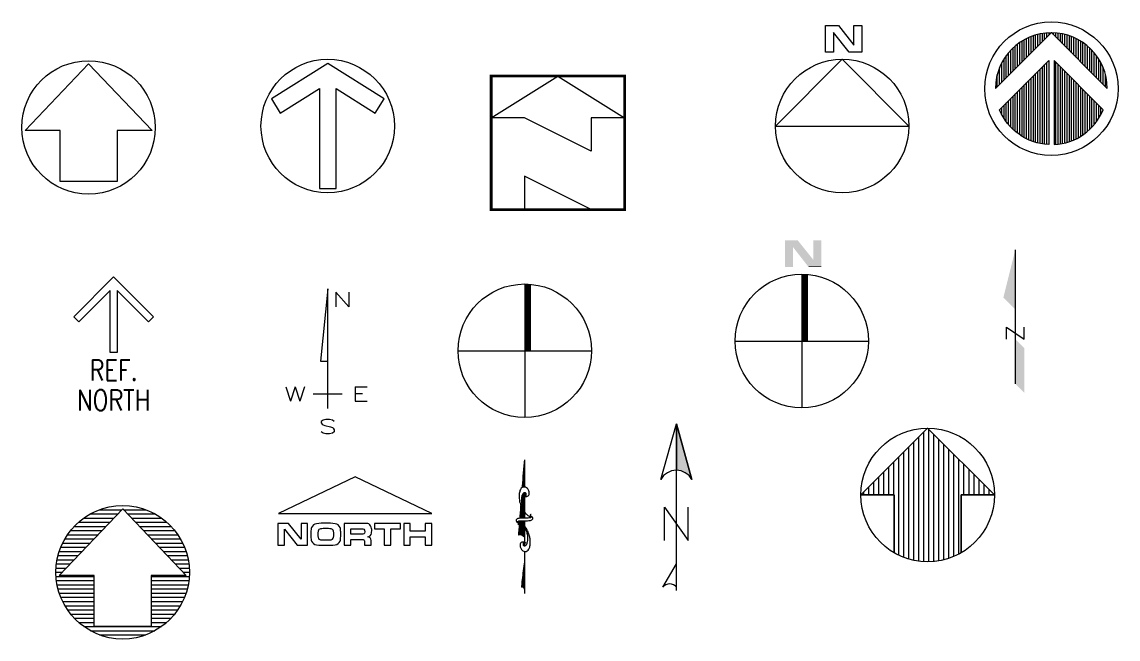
# Model space of a CAD drawing. Header units: inches. Extents: x 51.9 to 62.6, y 47.2 to 49.8.
# Drawn here: x 57.878 to 62.55, y 47.211 to 49.839 of the extents above; entities that cross this region are included whole.
import ezdxf
from ezdxf.enums import TextEntityAlignment as Align

# ---------------------------------------------------------------- set-up
doc = ezdxf.new("R2010")
doc.units = ezdxf.units.IN
doc.header["$MEASUREMENT"] = 0
doc.styles.add('STRETCH', font='SIMPLEX', dxfattribs={"width": 1.5})
doc.styles.add('TAGS', font='romans', dxfattribs={"width": 0.8})

# ---------------------------------------------------------------- blocks, each defined once
blk = doc.blocks.new('Arrow 13')
at = {"color": 0, "linetype": 'ByBlock', "lineweight": -2}
blk.add_lwpolyline([(-0.0355, -0.2665), (0.0355, -0.2665), (0.0355, 0.1602), (0.2024, 0.0554), (0.2402, 0.1156), (0.2402, 0.1156), (0, 0.2665), (-0.2402, 0.1156), (-0.2024, 0.0554), (-0.0355, 0.1602)], close=True, dxfattribs=at)
blk.add_circle((0, 0), 0.2843, dxfattribs=at)
blk = doc.blocks.new('Arrow 14')
at = {"color": 0, "linetype": 'ByBlock', "lineweight": -2, "const_width": 0.0118}
blk.add_lwpolyline([(-0.2843, -0.2843), (0.2843, -0.2843), (0.2843, 0.2843), (-0.2843, 0.2843)], close=True, dxfattribs=at)
at = {"color": 0, "linetype": 'ByBlock', "lineweight": -2}
blk.add_lwpolyline([(-0.1422, 0.1066), (-0.2843, 0.1066), (0, 0.2843), (0.2843, 0.1066), (0.1422, 0.1066), (0.1422, -0.0355)], close=True, dxfattribs=at)
blk.add_lwpolyline([(0.1422, -0.2843), (-0.1422, -0.1422), (-0.1422, -0.2843)], dxfattribs=at)
blk = doc.blocks.new('Arrow 15')
at = {"color": 0, "linetype": 'ByBlock', "lineweight": -2}
for points in [[(0, -0.0618), (0, 0.4483), (-0.0309, 0.1391), (0, 0.1391)], [(-0.0618, 0), (0.0618, 0)]]:
    blk.add_lwpolyline(points, dxfattribs=at)
at = {"color": 0, "linetype": 'ByBlock', "lineweight": -2, "style": 'STRETCH', "width": 1.5}
for s, p in [('N', (0.0618, 0.4019)), ('W', (-0.1391, 0)), ('E', (0.1391, 0)), ('S', (0, -0.1391))]:
    blk.add_text(s, height=0.0618, dxfattribs=at).set_placement(p, align=Align.MIDDLE)
blk = doc.blocks.new('Arrow 16')
at = {"color": 0, "linetype": 'ByBlock', "lineweight": -2}
blk.add_lwpolyline([(-0.1218, -0.2302), (-0.1218, -0.0135), (-0.2708, -0.0135), (0, 0.2708), (0.2708, -0.0135), (0.1218, -0.0135), (0.1218, -0.2302)], close=True, dxfattribs=at)
blk.add_circle((0, 0), 0.2843, dxfattribs=at)
blk = doc.blocks.new('*X5')
at = {"color": 0}
for p, q in [((-11.62, 21), (-1.77, 21)), ((-8.35, 22.5), (-0.34, 22.5)), ((0.34, 22.5), (8.35, 22.5)), ((1.77, 21), (11.62, 21)), ((-17.43, 16.5), (-6.05, 16.5)), ((-15.87, 18), (-4.63, 18)), ((-13.99, 19.5), (-3.2, 19.5)), ((3.2, 19.5), (13.99, 19.5)), ((4.63, 18), (15.87, 18)), ((6.05, 16.5), (17.43, 16.5)), ((-20.78, 12), (-10.34, 12)), ((-19.84, 13.5), (-8.91, 13.5)), ((-18.73, 15), (-7.48, 15)), ((7.48, 15), (18.73, 15)), ((8.91, 13.5), (19.84, 13.5)), ((10.34, 12), (20.78, 12)), ((-22.25, 9), (-13.2, 9)), ((-21.58, 10.5), (-11.77, 10.5)), ((11.77, 10.5), (21.58, 10.5)), ((13.2, 9), (22.25, 9)), ((-23.57, 4.5), (-17.48, 4.5)), ((-23.24, 6), (-16.05, 6)), ((-22.8, 7.5), (-14.63, 7.5)), ((14.63, 7.5), (22.8, 7.5)), ((16.05, 6), (23.24, 6)), ((17.48, 4.5), (23.57, 4.5)), ((-24, 0), (-21.77, 0)), ((-23.95, 1.5), (-20.34, 1.5)), ((-23.81, 3), (-18.91, 3)), ((18.91, 3), (23.81, 3)), ((20.34, 1.5), (23.95, 1.5)), ((21.77, 0), (24, 0)), ((-23.95, -1.5), (-10.29, -1.5)), ((-23.81, -3), (-10.29, -3)), ((10.29, -1.5), (23.95, -1.5)), ((10.29, -3), (23.81, -3)), ((-23.57, -4.5), (-10.29, -4.5)), ((-23.24, -6), (-10.29, -6)), ((-22.8, -7.5), (-10.29, -7.5)), ((10.29, -4.5), (23.57, -4.5)), ((10.29, -6), (23.24, -6)), ((10.29, -7.5), (22.8, -7.5)), ((-22.25, -9), (-10.29, -9)), ((-21.58, -10.5), (-10.29, -10.5)), ((10.29, -9), (22.25, -9)), ((10.29, -10.5), (21.58, -10.5)), ((-20.78, -12), (-10.29, -12)), ((-19.84, -13.5), (-10.29, -13.5)), ((-18.73, -15), (-10.29, -15)), ((10.29, -12), (20.78, -12)), ((10.29, -13.5), (19.84, -13.5)), ((10.29, -15), (18.73, -15)), ((-17.43, -16.5), (-10.29, -16.5)), ((-15.87, -18), (-10.29, -18)), ((-13.99, -19.5), (13.99, -19.5)), ((10.29, -16.5), (17.43, -16.5)), ((10.29, -18), (15.87, -18)), ((-11.62, -21), (11.62, -21)), ((-8.35, -22.5), (8.35, -22.5))]:
    blk.add_line(p, q, dxfattribs=at)
blk = doc.blocks.new('Arrow 17')
at = {"color": 0, "linetype": 'ByBlock', "lineweight": -2}
blk.add_lwpolyline([(-0.1218, -0.2302), (-0.1218, -0.0135), (-0.2708, -0.0135), (0, 0.2708), (0.2708, -0.0135), (0.1218, -0.0135), (0.1218, -0.2302)], close=True, dxfattribs=at)
blk.add_circle((0, 0), 0.2843, dxfattribs=at)
at = {"color": 0, "linetype": 'ByBlock', "lineweight": -2, "xscale": 0.01184615165773279, "yscale": 0.01184615165773279, "zscale": 0.01184615165773279}
blk.add_blockref('*X5', (0, 0), dxfattribs=at)
blk = doc.blocks.new('*X10')
at = {"color": 0}
for p, q in [((2.2, 60), (15.6, 60)), ((4.7, 57.5), (23.2, 57.5)), ((7.2, 55), (28.6, 55)), ((9.7, 52.5), (33, 52.5)), ((12.2, 50), (36.7, 50)), ((14.7, 47.5), (39.8, 47.5)), ((17.2, 45), (42.6, 45)), ((19.7, 42.5), (45.1, 42.5)), ((22.2, 40), (47.4, 40)), ((24.7, 37.5), (49.4, 37.5)), ((27.2, 35), (51.2, 35)), ((29.7, 32.5), (52.8, 32.5)), ((32.2, 30), (54.3, 30)), ((34.7, 27.5), (55.6, 27.5)), ((37.2, 25), (56.7, 25)), ((39.7, 22.5), (57.8, 22.5)), ((42.2, 20), (58.7, 20)), ((44.7, 17.5), (59.5, 17.5)), ((47.2, 15), (60.2, 15)), ((49.7, 12.5), (60.7, 12.5)), ((52.2, 10), (61.2, 10)), ((54.7, 7.5), (61.5, 7.5)), ((57.2, 5), (61.8, 5)), ((59.7, 2.5), (61.9, 2.5)), ((62, 0), (62.2, 0))]:
    blk.add_line(p, q, dxfattribs=at)
blk = doc.blocks.new('*X9')
at = {"color": 0}
for p, q in [((52.2, -10), (61.2, -10)), ((54.7, -7.5), (61.5, -7.5)), ((57.2, -5), (61.8, -5)), ((59.7, -2.5), (61.9, -2.5)), ((39.7, -22.5), (57.8, -22.5)), ((42.2, -20), (58.7, -20)), ((44.7, -17.5), (59.5, -17.5)), ((47.2, -15), (60.2, -15)), ((49.7, -12.5), (60.7, -12.5)), ((27.2, -35), (51.2, -35)), ((29.7, -32.5), (52.8, -32.5)), ((32.2, -30), (54.3, -30)), ((34.7, -27.5), (55.6, -27.5)), ((37.2, -25), (56.7, -25)), ((14.7, -47.5), (39.8, -47.5)), ((17.2, -45), (42.6, -45)), ((19.7, -42.5), (45.1, -42.5)), ((22.2, -40), (47.4, -40)), ((24.7, -37.5), (49.4, -37.5)), ((2.2, -60), (15.6, -60)), ((4.7, -57.5), (23.2, -57.5)), ((7.2, -55), (28.6, -55)), ((9.7, -52.5), (33, -52.5)), ((12.2, -50), (36.7, -50))]:
    blk.add_line(p, q, dxfattribs=at)
blk = doc.blocks.new('*X8')
at = {"color": 0}
for p, q in [((-61.8, -5), (29.2, -5)), ((-61.5, -7.5), (26.7, -7.5)), ((-61.2, -10), (24.2, -10)), ((-60.7, -12.5), (21.7, -12.5)), ((-60.2, -15), (19.2, -15)), ((-59.5, -17.5), (16.7, -17.5)), ((-58.7, -20), (14.2, -20)), ((-57.8, -22.5), (11.7, -22.5)), ((-56.7, -25), (9.2, -25)), ((-55.6, -27.5), (6.7, -27.5)), ((-54.3, -30), (4.2, -30)), ((-52.8, -32.5), (1.7, -32.5)), ((-51.2, -35), (-0.8, -35)), ((-49.4, -37.5), (-3.3, -37.5)), ((-47.4, -40), (-5.8, -40)), ((-45.1, -42.5), (-8.3, -42.5)), ((-42.6, -45), (-10.8, -45)), ((-39.8, -47.5), (-13.3, -47.5)), ((-36.7, -50), (-15.8, -50)), ((-33, -52.5), (-18.3, -52.5)), ((-28.6, -55), (-20.8, -55))]:
    blk.add_line(p, q, dxfattribs=at)
blk = doc.blocks.new('*X7')
at = {"color": 0}
for p, q in [((-36.7, 50), (-15.8, 50)), ((-33, 52.5), (-18.3, 52.5)), ((-28.6, 55), (-20.8, 55)), ((-49.4, 37.5), (-3.3, 37.5)), ((-47.4, 40), (-5.8, 40)), ((-45.1, 42.5), (-8.3, 42.5)), ((-42.6, 45), (-10.8, 45)), ((-39.8, 47.5), (-13.3, 47.5)), ((-56.7, 25), (9.2, 25)), ((-55.6, 27.5), (6.7, 27.5)), ((-54.3, 30), (4.2, 30)), ((-52.8, 32.5), (1.7, 32.5)), ((-51.2, 35), (-0.8, 35)), ((-60.7, 12.5), (21.7, 12.5)), ((-60.2, 15), (19.2, 15)), ((-59.5, 17.5), (16.7, 17.5)), ((-58.7, 20), (14.2, 20)), ((-57.8, 22.5), (11.7, 22.5)), ((-61.8, 5), (29.2, 5)), ((-61.5, 7.5), (26.7, 7.5)), ((-61.2, 10), (24.2, 10))]:
    blk.add_line(p, q, dxfattribs=at)
blk = doc.blocks.new('Arrow 18')
at = {"color": 0, "linetype": 'ByBlock', "lineweight": -2}
for points in [[(0.2382, 0.0008, 0.41322), (0, 0.2382, 0.41322), (-0.2382, 0.0008), (0, 0.239)], [(-0.2208, -0.0894), (-0.0115, 0.1199), (-0.0115, -0.2379, -0.292379)], [(0.2208, -0.0894), (0.0115, 0.1199), (0.0115, -0.2379, 0.292379)]]:
    blk.add_lwpolyline(points, format="xyb", close=True, dxfattribs=at)
blk.add_circle((0, 0), 0.2843, dxfattribs=at)
at = {"color": 0, "linetype": 'ByBlock', "lineweight": -2, "xscale": 0.00384199513223766, "yscale": 0.00384199513223766, "zscale": 0.00384199513223766, "rotation": 90}
for name in ['*X10', '*X9', '*X7', '*X8']:
    blk.add_blockref(name, (0, 0), dxfattribs=at)
blk = doc.blocks.new('Arrow 19')
at = {"color": 0, "linetype": 'ByBlock', "lineweight": -2}
blk.add_line((0, 0.3547), (0, -0.2154), dxfattribs=at)
blk.add_lwpolyline([(-0.038, -0.0253), (-0.038, 0.0253), (0.038, -0.0253), (0.038, 0.0253)], dxfattribs=at)
for points in [[(0, 0.3547), (-0.0507, 0.152), (0, 0.1014)], [(0, -0.0253), (0, -0.2154), (0.038, -0.0633), (0.038, -0.2534)]]:
    blk.add_solid(points, dxfattribs=at)
blk = doc.blocks.new('Arrow 20')
at = {"linetype": 'ByBlock', "lineweight": -2}
blk.add_hatch(color=0, dxfattribs=at).paths.add_polyline_path([(0, 0.4265), (0, 0.228, -0.269143), (0.0663, 0.1895)])
at = {"color": 0, "linetype": 'ByBlock', "lineweight": -2}
for points in [[(0.0663, 0.1895, 0.580323), (-0.0663, 0.1895), (0, 0.4265), (0.0663, 0.1895), (0, 0.4265), (0, 0.2274)], [(0, -0.2701, 0.5), (-0.0569, -0.2701), (0, -0.1706)]]:
    blk.add_lwpolyline(points, format="xyb", dxfattribs=at)
for points in [[(0, -0.2843), (0, 0.4265)], [(-0.0498, -0.0711), (-0.0498, 0.0711), (0.0498, -0.0711), (0.0498, 0.0711)]]:
    blk.add_lwpolyline(points, dxfattribs=at)
blk = doc.blocks.new('*X18')
for p, q in [((3042.85, 778.5), (3055.11, 778.5)), ((3043.11, 778.62), (3054.04, 778.62)), ((3043.27, 778.75), (3052.96, 778.75)), ((3043.38, 778.88), (3051.89, 778.88)), ((3043.46, 779), (3050.82, 779)), ((3043.52, 779.12), (3049.75, 779.12)), ((3043.56, 779.25), (3048.68, 779.25)), ((3043.57, 779.75), (3044.39, 779.75)), ((3043.58, 779.38), (3047.61, 779.38)), ((3043.59, 779.62), (3045.46, 779.62)), ((3043.59, 779.5), (3046.54, 779.5))]:
    blk.add_line(p, q)
blk = doc.blocks.new('*X17')
for p, q in [((3067.58, 778.5), (3072.76, 778.5)), ((3067.72, 778.62), (3072.95, 778.62)), ((3067.86, 778.75), (3073.15, 778.75)), ((3067.96, 778.88), (3073.34, 778.88)), ((3068.06, 779), (3075.37, 779)), ((3068.15, 779.12), (3075.37, 779.12)), ((3068.23, 779.25), (3075.37, 779.25)), ((3068.3, 779.37), (3075.37, 779.37)), ((3068.37, 779.5), (3075.37, 779.5)), ((3068.41, 779.62), (3075.37, 779.62)), ((3068.45, 779.75), (3075.36, 779.75)), ((3068.49, 779.88), (3075.35, 779.88)), ((3068.51, 780), (3075.35, 780)), ((3068.53, 780.12), (3075.34, 780.12)), ((3068.54, 781.25), (3068.54, 781.25)), ((3068.54, 781.12), (3070.15, 781.12)), ((3068.55, 781), (3071.75, 781)), ((3068.55, 780.88), (3073.36, 780.88)), ((3068.55, 780.25), (3075.33, 780.25)), ((3068.56, 780.75), (3074.97, 780.75)), ((3068.56, 780.62), (3075.3, 780.62)), ((3068.56, 780.5), (3075.31, 780.5)), ((3068.56, 780.38), (3075.32, 780.38)), ((3072.97, 778.5), (3075.36, 778.5)), ((3073.11, 778.62), (3075.36, 778.62)), ((3073.24, 778.75), (3075.37, 778.75)), ((3073.38, 778.88), (3075.37, 778.88))]:
    blk.add_line(p, q)
blk = doc.blocks.new('*X16')
for p, q in [((3091.38, 779.38), (3092.65, 779.38)), ((3091.4, 779.25), (3094.25, 779.25)), ((3091.43, 779.12), (3095.86, 779.12)), ((3091.46, 779), (3097.47, 779)), ((3091.49, 778.88), (3099.07, 778.88)), ((3091.5, 778.75), (3100.68, 778.75)), ((3091.52, 778.62), (3102.29, 778.62)), ((3091.53, 778.5), (3103.9, 778.5))]:
    blk.add_line(p, q)
blk = doc.blocks.new('*X15')
for p, q in [((3080.02, 778.5), (3088.76, 778.5)), ((3080.3, 778.62), (3088.68, 778.62)), ((3080.58, 778.75), (3088.59, 778.75)), ((3080.86, 778.88), (3088.51, 778.88)), ((3081.19, 779), (3088.42, 779)), ((3081.53, 779.12), (3088.28, 779.12)), ((3081.87, 779.25), (3088.06, 779.25)), ((3082.21, 779.38), (3087.85, 779.38)), ((3082.58, 779.5), (3087.64, 779.5)), ((3083.06, 779.62), (3087.25, 779.62)), ((3083.71, 779.75), (3086.79, 779.75)), ((3084.78, 779.88), (3085.13, 779.88))]:
    blk.add_line(p, q)
blk = doc.blocks.new('*X14')
for p, q in [((3076.61, 780.5), (3078.15, 780.5)), ((3076.62, 780.38), (3079.78, 780.38)), ((3076.62, 780.25), (3081.41, 780.25)), ((3076.63, 780.12), (3082.51, 780.12)), ((3076.63, 780), (3082.18, 780)), ((3076.64, 779.87), (3081.86, 779.87)), ((3076.64, 779.75), (3081.54, 779.75)), ((3076.65, 779.62), (3081.32, 779.62)), ((3076.65, 779.5), (3081.12, 779.5)), ((3076.66, 779.38), (3080.91, 779.38)), ((3076.66, 779.25), (3080.7, 779.25)), ((3076.67, 779.12), (3080.49, 779.12)), ((3076.67, 779), (3080.28, 779)), ((3076.68, 778.88), (3080.11, 778.88)), ((3076.68, 778.75), (3079.95, 778.75)), ((3076.69, 778.62), (3079.78, 778.62)), ((3076.69, 778.5), (3079.62, 778.5))]:
    blk.add_line(p, q)
blk = doc.blocks.new('Arrow 21')
at = {"color": 0, "linetype": 'ByBlock', "lineweight": -2}
for points in [[(0, 0.2843), (-0.0091, 0.1673)], [(0, 0.2843), (0, 0.1689)], [(0.0002, 0.1446), (0.0001, 0.0654)], [(-0.0159, 0.0801), (-0.0193, 0.0362)], [(-0.0152, 0.0894), (-0.0159, 0.0801)], [(0.0001, 0.0623), (0, 0.037)], [(-0.0202, 0.0246), (-0.0249, -0.0355)], [(0, 0.0252), (0, 0.0237)], [(0, 0.0237), (0, 0.0034)], [(0, 0.0014), (0, -0.0056)], [(0, -0.0056), (0, -0.0444)], [(0, -0.0444), (0, -0.0814)], [(-0.0001, -0.1052), (0, -0.151)], [(0, -0.151), (-0.0124, -0.2577)], [(0, -0.151), (0, -0.2665)], [(0, -0.2665), (0, -0.2843)]]:
    blk.add_lwpolyline(points, dxfattribs=at)
for points in [[(0.0002, 0.1301, 0.063196), (0.004, 0.1288, 0.096266), (0.0106, 0.1287, 0.100752), (0.0164, 0.1311, 0.224486), (0.0205, 0.1377, 0.11255), (0.0187, 0.1524, 0.100563), (0.0123, 0.1631, 0.134878), (0.0044, 0.1681, 0.132719), (-0.006, 0.1684, 0.155229), (-0.0136, 0.1638, 0.101616), (-0.0191, 0.154, 0.067278), (-0.0222, 0.1373, 0.034332), (-0.0217, 0.1149, 0.050354), (-0.0187, 0.0999, 0.032541), (-0.0117, 0.081, 0.044988), (-0.0045, 0.0683, 0.025546), (0.0003, 0.062, 0.017117), (0.0083, 0.0532, 0.06565), (0.0148, 0.0481, 0.042468), (0.0262, 0.0426)], [(0.0041, 0.1288, 0.076919), (0.0063, 0.1316, 0.080527), (0.0074, 0.1348, 0.088695), (0.0075, 0.14, 0.141897), (0.0061, 0.143, 0.152973), (0.0034, 0.1446, 0.126446), (-0.0003, 0.1445, 0.120122), (-0.0041, 0.1424, 0.080483), (-0.008, 0.1374, 0.067361), (-0.0116, 0.1281, 0.059891), (-0.013, 0.1168, 0.028199), (-0.0121, 0.1022, 0.039094), (-0.01, 0.0917, 0.016831), (-0.0079, 0.0849, 0.008651), (-0.003, 0.0719, 0.03625), (0.0001, 0.0653, 0.021578), (0.0066, 0.0549)], [(0.0283, 0.0526, 0.155222), (0.0256, 0.0511, 0.230745), (0.0249, 0.049, 0.039788), (0.0254, 0.0472, 0.040789), (0.0261, 0.0455, 0.05365), (0.0269, 0.0442, -0.067543), (0.0278, 0.0429, -0.159888), (0.0281, 0.0405, -0.204389), (0.0271, 0.0389, -0.067398), (0.0254, 0.0381, -0.052215), (0.0232, 0.0376, -0.013577), (0.0192, 0.0373, -0.005027), (0.0084, 0.0369, -0.010776), (0.0056, 0.0369, -0.005653), (0.0002, 0.037)], [(0.0002, 0.037, 0.004821), (-0.0049, 0.037, 0.00885), (-0.0077, 0.0369, 0.005772), (-0.018, 0.0363, 0.010588), (-0.0236, 0.0357, 0.071206), (-0.0282, 0.0345, 0.064975), (-0.0327, 0.0319, 0.103615), (-0.0352, 0.029, 0.157116), (-0.0356, 0.0266, 0.084448), (-0.0348, 0.0239, 0.119022), (-0.0336, 0.0224), (-0.0284, 0.0186), (-0.0256, 0.0165)], [(-0.0279, 0.0096, 0.155222), (-0.0252, 0.0112, 0.230745), (-0.0246, 0.0133, 0.039788), (-0.025, 0.0151, 0.040789), (-0.0257, 0.0168, 0.05365), (-0.0266, 0.0181, -0.067543), (-0.0274, 0.0193, -0.159888), (-0.0277, 0.0218, -0.204389), (-0.0267, 0.0234, -0.067398), (-0.0251, 0.0241, -0.052215), (-0.0228, 0.0246, -0.013577), (-0.0188, 0.0249, -0.005027), (-0.008, 0.0254, -0.010776), (-0.0052, 0.0254, -0.005653), (0.0002, 0.0253)], [(0.0069, -0.0705, 0.077736), (0.0028, -0.0672, 0.07962), (-0.0019, -0.0654, 0.096266), (-0.0085, -0.0654, 0.100752), (-0.0144, -0.0677, 0.224486), (-0.0184, -0.0743, 0.11255), (-0.0167, -0.0891, 0.100563), (-0.0102, -0.0997, 0.134878), (-0.0023, -0.1047, 0.132719), (0.008, -0.105, 0.155229), (0.0156, -0.1004, 0.101616), (0.0212, -0.0906, 0.067278), (0.0242, -0.074, 0.034332), (0.0237, -0.0515, 0.050354), (0.0208, -0.0365, 0.032541), (0.0137, -0.0176, 0.044988), (0.0066, -0.0049, 0.025546), (0.0018, 0.0014, 0.017117), (-0.0062, 0.0102, 0.06565), (-0.0127, 0.0153, 0.042468), (-0.0242, 0.0208)], [(-0.002, -0.0654, 0.076919), (-0.0042, -0.0682, 0.080527), (-0.0054, -0.0715, 0.088695), (-0.0055, -0.0766, 0.141897), (-0.0041, -0.0796, 0.152973), (-0.0014, -0.0812, 0.126446), (0.0024, -0.0811, 0.120122), (0.0061, -0.0791, 0.080483), (0.0101, -0.0741, 0.067361), (0.0137, -0.0647, 0.059891), (0.015, -0.0535, 0.028199), (0.0141, -0.0388, 0.039094), (0.0121, -0.0284, 0.016831), (0.0099, -0.0215, 0.008651), (0.0051, -0.0085, 0.03625), (0.0019, -0.0019, 0.021578), (-0.0046, 0.0085)], [(0.0002, 0.0253, 0.004821), (0.0053, 0.0253, 0.00885), (0.008, 0.0254, 0.005772), (0.0184, 0.026, 0.010588), (0.024, 0.0265, 0.071206), (0.0286, 0.0277, 0.064975), (0.0331, 0.0304, 0.103615), (0.0355, 0.0332, 0.157116), (0.036, 0.0357, 0.084448), (0.0352, 0.0384, 0.119022), (0.0339, 0.0399), (0.0288, 0.0436), (0.026, 0.0458)], [(0, -0.0444, 0.268535), (-0.0249, -0.0355)], [(0, -0.2665, 0.510231), (-0.0124, -0.2576)]]:
    blk.add_lwpolyline(points, format="xyb", dxfattribs=at)
at = {"color": 0, "linetype": 'ByBlock', "lineweight": -2, "xscale": 0.008884613743299564, "yscale": 0.008884613743299564, "zscale": 0.008884613743299576, "rotation": 90}
for name in ['*X16', '*X15', '*X14', '*X17', '*X18']:
    blk.add_blockref(name, (6.9162, -27.2982), dxfattribs=at)
blk = doc.blocks.new('Arrow 22')
at = {"color": 0, "linetype": 'ByBlock', "lineweight": -2}
for points in [[(0.0835, 0.4284), (0.0835, 0.3147), (0.0295, 0.3147), (-0.0373, 0.3979), (-0.0373, 0.3147), (-0.0716, 0.3147), (-0.0716, 0.4284), (-0.0166, 0.4284), (0.0497, 0.3452), (0.0497, 0.4284)], [(0, 0.2843), (-0.2843, 0), (0.2843, 0)]]:
    blk.add_lwpolyline(points, close=True, dxfattribs=at)
blk.add_circle((0, 0), 0.2843, dxfattribs=at)
blk = doc.blocks.new('Arrow 23')
at = {"color": 0, "linetype": 'ByBlock', "lineweight": -2}
for p, q in [((0, 0.2843), (0, -0.2843)), ((0.0057, 0.2843), (0.0057, 0)), ((0.0114, 0.2841), (0.0114, 0)), ((0.0171, 0.2838), (0.0171, 0)), ((0.0227, 0.2834), (0.0227, 0)), ((-0.2843, 0), (0.2843, 0))]:
    blk.add_line(p, q, dxfattribs=at)
blk.add_circle((0, 0), 0.2843, dxfattribs=at)
blk = doc.blocks.new('Arrow 24')
at = {"color": 0, "linetype": 'ByBlock', "lineweight": -2}
for p, q in [((0, 0.2843), (0, -0.2843)), ((0.0057, 0.2843), (0.0057, 0)), ((0.0114, 0.2841), (0.0114, 0)), ((0.0171, 0.2838), (0.0171, 0)), ((0.0227, 0.2834), (0.0227, 0)), ((-0.2843, 0), (0.2843, 0))]:
    blk.add_line(p, q, dxfattribs=at)
blk.add_circle((0, 0), 0.2843, dxfattribs=at)
for points in [[(-0.0716, 0.4284), (-0.0373, 0.4284), (-0.0716, 0.3147), (-0.0373, 0.3147)], [(0.0295, 0.3147), (0.0714, 0.3181), (-0.0593, 0.4284), (-0.0166, 0.4284)], [(0.0497, 0.3147), (0.0835, 0.3147), (0.0497, 0.4284), (0.0835, 0.4284)], [(0.0295, 0.3181), (0.0295, 0.3147), (0.0832, 0.3181), (0.0835, 0.3147)]]:
    blk.add_solid(points, dxfattribs=at)
blk = doc.blocks.new('Arrow 25')
at = {"color": 0, "linetype": 'ByBlock', "lineweight": -2}
blk.add_lwpolyline([(-0.1484, -0.1908), (-0.1696, -0.1696), (0, 0), (0.1696, -0.1696), (0.1484, -0.1908), (0.015, -0.0574), (0.015, -0.321), (-0.015, -0.321), (-0.015, -0.0574)], close=True, dxfattribs=at)
at = {"color": 0, "linetype": 'ByBlock', "lineweight": -2, "style": 'TAGS', "width": 0.8}
for s, p in [('REF.', (0, -0.4409)), ('NORTH', (0, -0.5686))]:
    blk.add_text(s, height=0.08818, dxfattribs=at).set_placement(p, align=Align.CENTER)
blk = doc.blocks.new('Arrow 26')
at = {"color": 0, "linetype": 'ByBlock', "lineweight": -2}
for points in [[(-0.3271, -0.1562), (0.3271, -0.1562), (0, 0)], [(-0.23, -0.1975), (-0.23, -0.2656), (-0.2844, -0.1975), (-0.3294, -0.1975), (-0.3294, -0.2906), (-0.3013, -0.2906), (-0.3013, -0.2225), (-0.2466, -0.2906), (-0.2023, -0.2906), (-0.2023, -0.1975)], [(0.1936, -0.1975), (0.0823, -0.1975), (0.0823, -0.2213), (0.1236, -0.2213), (0.1236, -0.2906), (0.1523, -0.2906), (0.1523, -0.2213), (0.1936, -0.2213)], [(0.2987, -0.2311), (0.2355, -0.2311), (0.2355, -0.1975), (0.2071, -0.1975), (0.2071, -0.2906), (0.2355, -0.2906), (0.2355, -0.2556), (0.2987, -0.2556), (0.2987, -0.2906), (0.3271, -0.2906), (0.3271, -0.1975), (0.2987, -0.1975)]]:
    blk.add_lwpolyline(points, close=True, dxfattribs=at)
for points in [[(-0.062, -0.2239, 0.065182), (-0.064, -0.2151, 0.272493), (-0.0851, -0.1989, 0.029789), (-0.1247, -0.197, 0.029789), (-0.1644, -0.1989, 0.272493), (-0.1855, -0.2151, 0.065182), (-0.1874, -0.2239, 0.033605), (-0.1886, -0.2441, 0.033605), (-0.1874, -0.2643, 0.065182), (-0.1855, -0.273, 0.272493), (-0.1644, -0.2892, 0.029789), (-0.1247, -0.2911, 0.029789), (-0.0851, -0.2892, 0.272493), (-0.064, -0.273, 0.065182), (-0.062, -0.2643, 0.033605), (-0.0608, -0.2441, 0.033605)], [(-0.1574, -0.2306, 0.040566), (-0.1587, -0.2441, 0.040566), (-0.1574, -0.2576, 0.358154), (-0.1468, -0.2673, 0.020342), (-0.1247, -0.2682, 0.020342), (-0.1026, -0.2673, 0.358154), (-0.092, -0.2576, 0.040566), (-0.0908, -0.2441, 0.040566), (-0.092, -0.2306, 0.358154), (-0.1026, -0.2208, 0.020342), (-0.1247, -0.2199, 0.020332), (-0.1468, -0.2208, 0.358144)], [(0.0584, -0.2, 0.15039), (0.0495, -0.1975), (-0.0472, -0.1975), (-0.0472, -0.2906), (-0.0181, -0.2906), (-0.0181, -0.2666), (0.032, -0.2666, -0.175869), (0.0373, -0.2683, -0.251107), (0.0395, -0.2724), (0.0395, -0.2906), (0.0681, -0.2906), (0.0681, -0.2705, 0.395194), (0.0531, -0.2544, 0.363978), (0.0701, -0.2399, 0.072515), (0.0702, -0.2188, 0.222789)], [(0.0403, -0.2394, -0.328104), (0.0335, -0.2439), (-0.0181, -0.2439), (-0.0181, -0.2214), (0.0335, -0.2214, -0.350791), (0.0406, -0.2269, -0.150308)]]:
    blk.add_lwpolyline(points, format="xyb", close=True, dxfattribs=at)
blk = doc.blocks.new('Arrow 29')
at = {"linetype": 'ByBlock', "lineweight": -2}
h = blk.add_hatch(dxfattribs=at)
h.set_pattern_fill('ANSI31', color=0, scale=0.1708, angle=225, style=0)
h.paths.add_polyline_path([(-0.1423, -0.247, 0.267949), (0.1423, -0.247), (0.1423, -0.0005), (0.2847, -0.0005), (0, 0.2842), (-0.2847, -0.0005), (-0.1423, -0.0005)])
at = {"color": 0, "linetype": 'ByBlock', "lineweight": -2}
blk.add_lwpolyline([(-0.1423, -0.247), (-0.1423, -0.0005), (-0.1423, -0.247), (-0.1423, -0.0005), (-0.2847, -0.0005), (0, 0.2842), (0.2847, -0.0005), (0.2847, -0.0005), (0.1423, -0.0005), (0.1423, -0.247), (0.1423, -0.0005), (0.2847, -0.0005), (0, 0.2842), (-0.2847, -0.0005), (-0.1423, -0.0005)], dxfattribs=at)
blk.add_circle((0, -0.0005), 0.2847, dxfattribs=at)

msp = doc.modelspace()

# ---------------------------------------------------------------- block references
for name, p in [('Arrow 22', (61.3747, 49.3954)), ('Arrow 18', (62.2661, 49.5545)), ('Arrow 16', (58.1626, 49.3895)), ('Arrow 13', (59.1816, 49.3954)), ('Arrow 14', (60.1626, 49.3239)), ('Arrow 24', (61.202, 48.48)), ('Arrow 19', (62.1124, 48.5133)), ('Arrow 25', (58.2693, 48.7526)), ('Arrow 15', (59.1816, 48.2546)), ('Arrow 23', (60.0213, 48.4385)), ('Arrow 20', (60.6676, 47.7013)), ('Arrow 29', (61.7388, 47.8249)), ('Arrow 21', (60.0202, 47.6891)), ('Arrow 26', (59.2983, 47.901)), ('Arrow 17', (58.3077, 47.495))]:
    msp.add_blockref(name, p)

doc.saveas('drawing.dxf')
